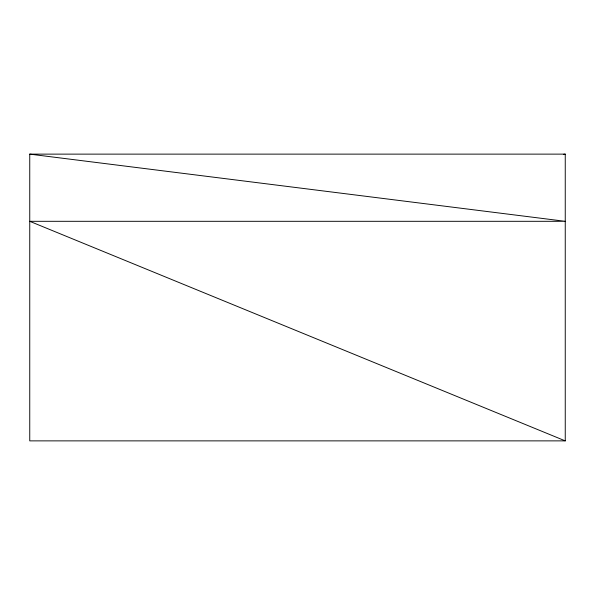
<?xml version="1.0" encoding="UTF-8"?>
<svg xmlns="http://www.w3.org/2000/svg" width="595" height="595" viewBox="0 0 595 595"><rect width="100%" height="100%" fill="white"/><g stroke="black" fill="none" stroke-linecap="round" stroke-linejoin="round"><path stroke-width="0.89" d="M563.405 154.358L565.25 154.127L565.25 440.873L29.75 440.873L29.75 154.127L565.25 154.127M29.75 154.127L565.25 221.31L29.75 221.31L565.25 440.873"/></g></svg>
